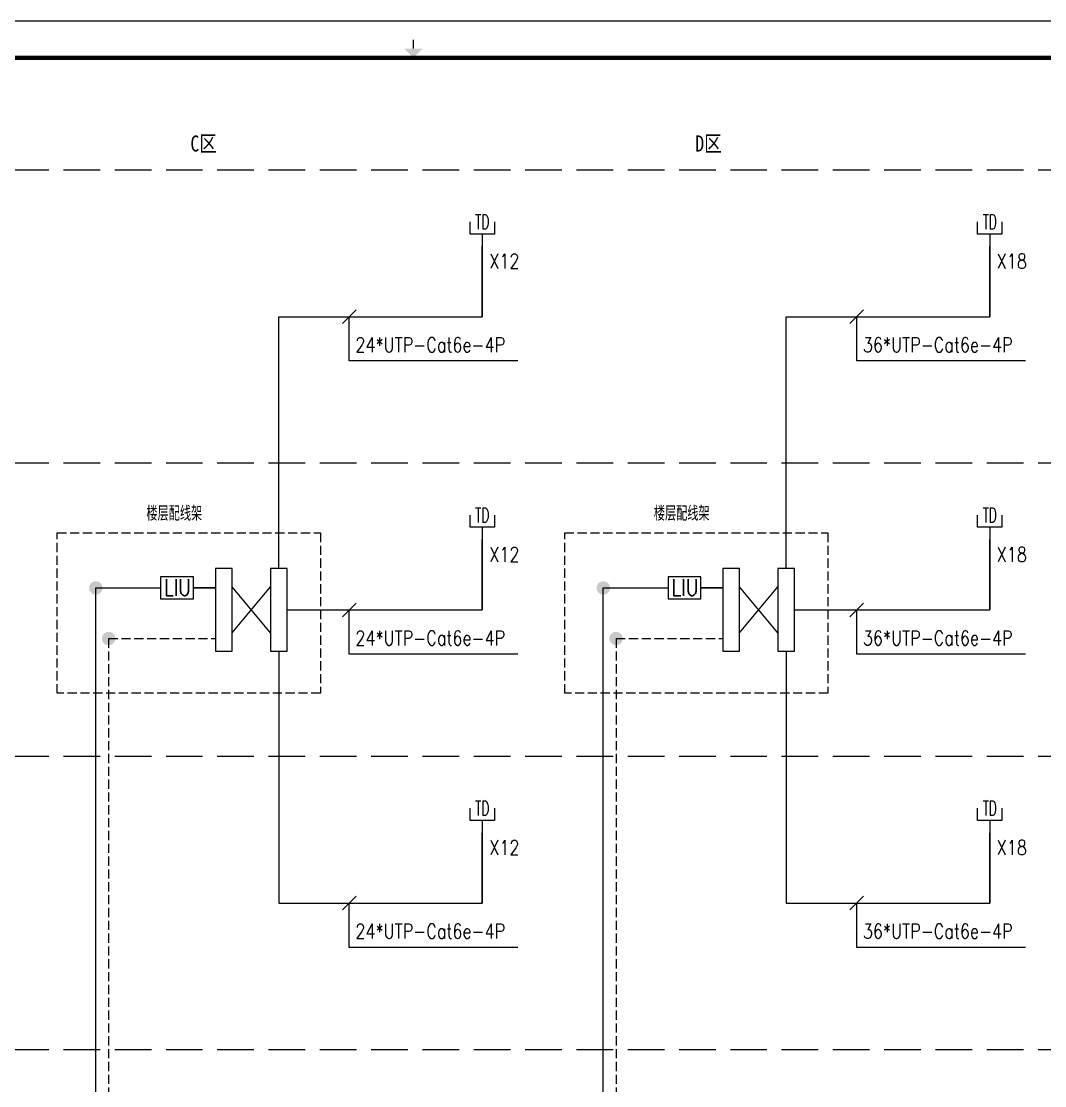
# Model space of a CAD drawing. Extents: x 913510 to 997610, y -270398 to 254224.
# Drawn here: x 944861 to 972789, y 84957 to 113997 of the extents above; entities that cross this region are included whole.
import ezdxf
from ezdxf.enums import TextEntityAlignment as Align

# ---------------------------------------------------------------- set-up
doc = ezdxf.new("R2010")
doc.units = 0
doc.header["$LTSCALE"] = 1000
doc.header["$MEASUREMENT"] = 0
doc.linetypes.add('DASH', pattern=[0.35, 0.25, -0.1])
for name, color, linetype in [('00-EQUIP', 3, 'Continuous'), ('00-WIRE-4', 6, 'Continuous'), ('EQUIP-箱柜', 3, 'Continuous'), ('图框', 139, 'Continuous'), ('电气-文字', 4, 'Continuous'), ('电气-设备标注', 4, 'Continuous'), ('线路', 6, 'Continuous')]:
    doc.layers.add(name, color=color, linetype=linetype)
doc.styles.add('_COMPLEX', font='COMPLEX.shx', dxfattribs={"width": 0.5})
doc.styles.add('cyq', font='SIMPLEX.shx', dxfattribs={"width": 0.7, "height": 300, "bigfont": 'china3.shx'})
doc.styles.get("Standard").update_dxf_attribs({"font": 'simhei.ttf'})
doc.styles.add('标题大', font='simhei.ttf')

# ---------------------------------------------------------------- blocks, each defined once
blk = doc.blocks.new('_LINKPT1')
at = {"color": 0}
blk.add_line((0, 0), (0, 0), dxfattribs=at)
blk = doc.blocks.new('IO37IMB6')
for p, q in [((-0.5, 0.499), (-0.5, 0.999)), ((0.5, 0.999), (0.5, 0.499)), ((0.5, 0.499), (-0.5, 0.499)), ((0, 0.5), (0, 0))]:
    blk.add_line(p, q)
at = {"xscale": 0.002, "yscale": 0.002, "zscale": 0.002}
for p in [(0, 1.384), (-0.5, 0.499), (0.5, 0.499), (0, 0)]:
    blk.add_blockref('_LINKPT1', p, dxfattribs=at)
at = {"style": '_COMPLEX', "width": 0.6, "flags": 8}
blk.add_attdef('$TEXT$', text='', height=0.6, dxfattribs=at).set_placement((0, 1), align=Align.MIDDLE_CENTER)
at = {"flags": 9}
blk.add_attdef('A', (0, 0), '', height=0.00002, dxfattribs=at)
blk = doc.blocks.new('TJAD_TK_A1')
at = {"layer": '图框', "color": 0}
blk.add_line((1341.38, 950.45), (500.38, 950.45), dxfattribs=at)
at = {"layer": '图框', "color": 0, "const_width": 0.3}
blk.add_lwpolyline([(920.88, 942.95), (920.88, 945.45)], dxfattribs=at)
at = {"layer": '图框', "color": 0, "const_width": 1.2}
blk.add_lwpolyline([(1331.38, 940.45), (525.38, 940.45), (525.38, 366.45), (1331.38, 366.45)], close=True, dxfattribs=at)
at = {"layer": '图框', "color": 0}
blk.add_solid([(918.38, 942.95), (923.38, 942.95), (920.88, 940.45)], dxfattribs=at)

msp = doc.modelspace()

# ---------------------------------------------------------------- hatches: boundary and pattern name
at = {"layer": '00-WIRE-4'}
h = msp.add_hatch(color=3, dxfattribs=at)
edge = h.paths.add_edge_path()
edge.add_arc((946894, 98538), 185, 0, 360)
h = msp.add_hatch(color=3, dxfattribs=at)
edge = h.paths.add_edge_path()
edge.add_arc((960742, 98538), 185, 0, 360)
h = msp.add_hatch(color=3, dxfattribs=at)
edge = h.paths.add_edge_path()
edge.add_arc((947244, 97157), 185, 0, 360)
h = msp.add_hatch(color=3, dxfattribs=at)
edge = h.paths.add_edge_path()
edge.add_arc((961092, 97157), 185, 0, 360)

# ---------------------------------------------------------------- linework, layer by layer
for p, q in [((957439, 107860, 132), (957439, 105938, 132)), ((957439, 105938, 132), (957439, 107860, 132)), ((971287, 107860, 132), (971287, 105938, 132)), ((971287, 105938, 132), (971287, 107860, 132)), ((951887, 105938, 132), (957439, 105938, 132)), ((951887, 99063, 132), (951887, 105938, 132)), ((965734, 105938, 132), (971287, 105938, 132)), ((965734, 99063, 132), (965734, 105938, 132)), ((957439, 99860, 132), (957439, 97938, 132)), ((957439, 97938, 132), (957439, 99860, 132)), ((971287, 99860, 132), (971287, 97938, 132)), ((971287, 97938, 132), (971287, 99860, 132)), ((946894, 98538, 132), (948662, 98538, 132)), ((946894, 70998, 132), (946894, 98538, 132)), ((949562, 98538, 132), (950162, 98538, 132)), ((950162, 98538, 132), (949562, 98538, 132)), ((960742, 98538, 132), (962509, 98538, 132)), ((960742, 70998, 132), (960742, 98538, 132)), ((963409, 98538, 132), (964009, 98538, 132)), ((964009, 98538, 132), (963409, 98538, 132)), ((952112, 97938, 132), (957439, 97938, 132)), ((952112, 97938, 132), (957439, 97938, 132)), ((965959, 97938, 132), (971287, 97938, 132)), ((965959, 97938, 132), (971287, 97938, 132)), ((951887, 96813, 132), (951887, 89938, 132)), ((965734, 96813, 132), (965734, 89938, 132)), ((957439, 91860, 132), (957439, 89938, 132)), ((957439, 89938, 132), (957439, 91860, 132)), ((971287, 91860, 132), (971287, 89938, 132)), ((971287, 89938, 132), (971287, 91860, 132)), ((951887, 89938, 132), (957439, 89938, 132)), ((965734, 89938, 132), (971287, 89938, 132))]:
    msp.add_line(p, q, dxfattribs=at)
at = {"layer": '00-WIRE-4', "linetype": 'DASH'}
for p, q in [((946894, 98538, 132), (947105, 98538, 132)), ((960742, 98538, 132), (960952, 98538, 132)), ((947244, 97157, 132), (950162, 97157, 132)), ((947244, 97157, 132), (947244, 70648, 132)), ((961092, 97157, 132), (964009, 97157, 132)), ((961092, 97157, 132), (961092, 70648, 132))]:
    msp.add_line(p, q, dxfattribs=at)
at = {"layer": '00-WIRE-4', "color": 1, "linetype": 'DASH', "elevation": 132}
for points in [[(945843, 100037), (953023, 100037), (953023, 95665), (945843, 95665)], [(959690, 100037), (966871, 100037), (966871, 95665), (959690, 95665)]]:
    msp.add_lwpolyline(points, close=True, dxfattribs=at)
at = {"layer": 'EQUIP-箱柜'}
for p, q in [((951662, 97312, 132), (950612, 98564, 132)), ((950612, 97312, 132), (951662, 98564, 132)), ((965509, 97312, 132), (964459, 98564, 132)), ((964459, 97312, 132), (965509, 98564, 132))]:
    msp.add_line(p, q, dxfattribs=at)
at = {"layer": 'EQUIP-箱柜', "elevation": 132}
for points in [[(950162, 96813), (950612, 96813), (950612, 99063), (950162, 99063)], [(951662, 96813), (952112, 96813), (952112, 99063), (951662, 99063)], [(964009, 96813), (964459, 96813), (964459, 99063), (964009, 99063)], [(965509, 96813), (965959, 96813), (965959, 99063), (965509, 99063)], [(948662, 98238), (949562, 98238), (949562, 98838), (948662, 98838)], [(962509, 98238), (963409, 98238), (963409, 98838), (962509, 98838)]]:
    msp.add_lwpolyline(points, close=True, dxfattribs=at)
at = {"layer": '电气-设备标注'}
for p, q in [((953626, 105752, 132), (953998, 106124, 132)), ((967474, 105752, 132), (967845, 106124, 132)), ((953812, 104731, 132), (953812, 105938, 132)), ((967659, 104731, 132), (967659, 105938, 132)), ((958413, 104731, 132), (953812, 104731, 132)), ((972260, 104731, 132), (967659, 104731, 132)), ((953626, 97752, 132), (953998, 98124, 132)), ((953812, 96731, 132), (953812, 97938, 132)), ((967474, 97752, 132), (967845, 98124, 132)), ((967659, 96731, 132), (967659, 97938, 132)), ((958413, 96731, 132), (953812, 96731, 132)), ((972260, 96731, 132), (967659, 96731, 132)), ((953626, 89752, 132), (953998, 90124, 132)), ((967474, 89752, 132), (967845, 90124, 132)), ((953812, 88731, 132), (953812, 89938, 132)), ((967659, 88731, 132), (967659, 89938, 132)), ((958413, 88731, 132), (953812, 88731, 132)), ((972260, 88731, 132), (967659, 88731, 132))]:
    msp.add_line(p, q, dxfattribs=at)
at = {"layer": '线路', "color": 0, "linetype": 'DASH', "ltscale": 4}
for p, q in [((987610, 109938, 132), (916010, 109938, 132)), ((987610, 101938, 132), (916010, 101938, 132)), ((987610, 93938, 132), (916010, 93938, 132)), ((987610, 85938, 132), (916010, 85938, 132))]:
    msp.add_line(p, q, dxfattribs=at)

# ---------------------------------------------------------------- block references
at = {"layer": '00-EQUIP', "xscale": 666.6666666666666, "yscale": 666.6666666666666, "zscale": 666.6666666666666}
for p in [(957439, 107860, 264), (971287, 107860, 264), (957439, 99860, 396), (971287, 99860, 396), (957439, 91860, 264), (971287, 91860, 264)]:
    msp.add_blockref('IO37IMB6', p, dxfattribs=at).add_auto_attribs({'$TEXT$': 'TD'})
at = {"layer": '图框', "xscale": 100, "yscale": 100, "zscale": 100}
msp.add_blockref('TJAD_TK_A1', (863472, 18952), dxfattribs=at)

# ---------------------------------------------------------------- texts
at = {"layer": '电气-文字', "style": 'cyq', "width": 0.8}
for s, height, p in [('X12', 400, (957632, 107253, 132)), ('X18', 400, (971479, 107253, 132)), ('24*UTP-Cat6e-4P', 400, (953979, 104971, 132)), ('36*UTP-Cat6e-4P', 400, (967827, 104971, 132)), ('楼层配线架', 400, (948276, 100370, 132)), ('楼层配线架', 400, (962123, 100370, 132)), ('X12', 400, (957632, 99253, 132)), ('X18', 400, (971479, 99253, 132)), ('LIU', 450, (948762, 98325, 132)), ('LIU', 450, (962610, 98325, 132)), ('24*UTP-Cat6e-4P', 400, (953979, 96971, 132)), ('36*UTP-Cat6e-4P', 400, (967827, 96971, 132)), ('X12', 400, (957632, 91253, 132)), ('X18', 400, (971479, 91253, 132)), ('24*UTP-Cat6e-4P', 400, (953979, 88971, 132)), ('36*UTP-Cat6e-4P', 400, (967827, 88971, 132))]:
    msp.add_text(s, height=height, dxfattribs=at).set_placement(p)
at = {"layer": '电气-设备标注', "color": 4, "style": '标题大', "width": 0.8}
for s, p in [('C区', (949836, 110443, -132)), ('D区', (963615, 110443, -132))]:
    msp.add_text(s, height=440, dxfattribs=at).set_placement(p, align=Align.CENTER)

doc.saveas('drawing.dxf')
